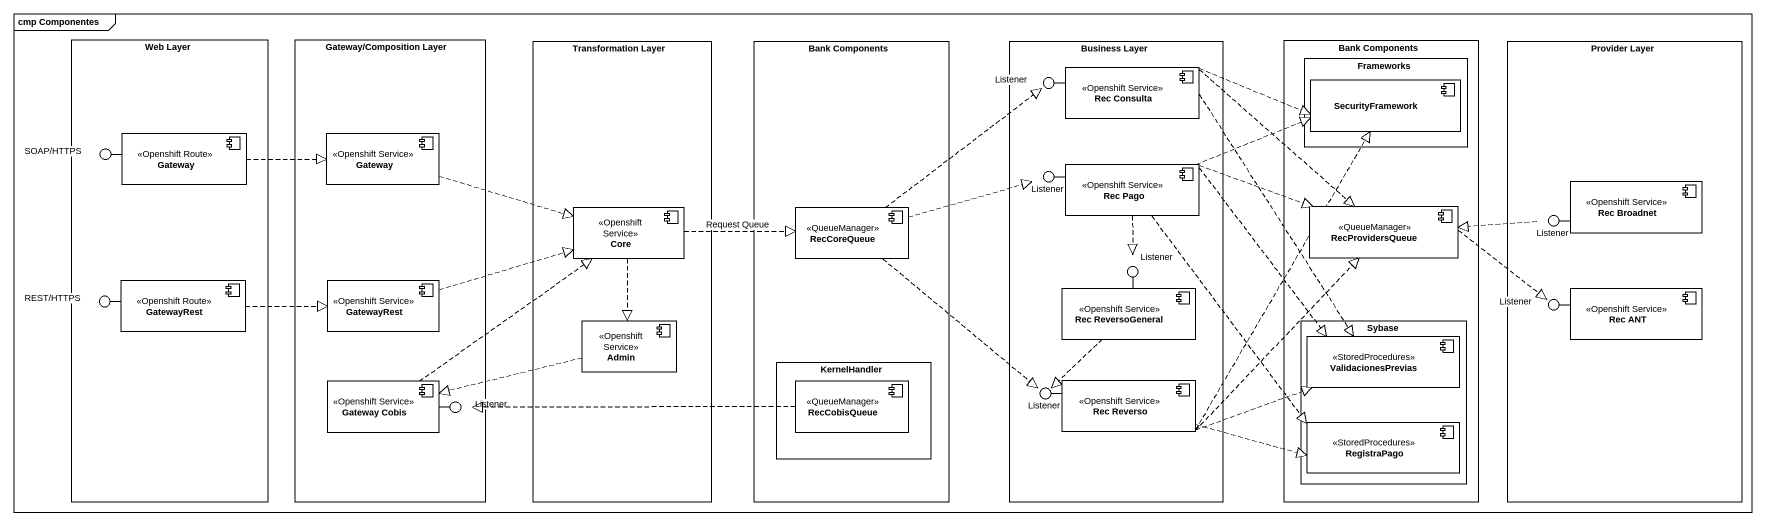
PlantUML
@startuml
mainframe cmp Componentes
rectangle "Web Layer" as Web_Layer {
  component Gateway <<Openshift Route>>
  component GatewayRest <<Openshift Route>>
}
rectangle "Gateway/Composition Layer" as Gateway_Composition_Layer {
  component "Gateway" as Gateway_2 <<Openshift Service>>
  component "GatewayRest" as GatewayRest_2 <<Openshift Service>>
  component "Gateway Cobis" as Gateway_Cobis <<Openshift Service>>
}
rectangle "Transformation Layer" as Transformation_Layer {
  component Core <<Openshift Service>>
  component Admin <<Openshift Service>>
}
rectangle "Bank Components" as Bank_Components {
  component RecCoreQueue <<QueueManager>>
  rectangle KernelHandler {
    component RecCobisQueue <<QueueManager>>
  }
}
rectangle "Business Layer" as Business_Layer {
  component "Rec Consulta" as Rec_Consulta <<Openshift Service>>
  component "Rec Pago" as Rec_Pago <<Openshift Service>>
  component "Rec ReversoGeneral" as Rec_ReversoGeneral <<Openshift Service>>
  component "Rec Reverso" as Rec_Reverso <<Openshift Service>>
}
rectangle "Bank Components" as Bank_Components_2 {
  rectangle Frameworks {
    component SecurityFramework
  }
  component RecProvidersQueue <<QueueManager>>
  rectangle Sybase {
    component ValidacionesPrevias <<StoredProcedures>>
    component RegistraPago <<StoredProcedures>>
  }
}
rectangle "Provider Layer" as Provider_Layer {
  component "Rec Broadnet" as Rec_Broadnet <<Openshift Service>>
  component "Rec ANT" as Rec_ANT <<Openshift Service>>
}
() Listener
() "SOAP/HTTPS" as SOAP_HTTPS
() "Listener" as Listener_2
() "Listener" as Listener_3
() "Listener" as Listener_4
() "REST/HTTPS" as REST_HTTPS
() "Listener" as Listener_5
() "Listener" as Listener_6
() "Listener" as Listener_7
Rec_Consulta -left- Listener
Gateway -left- SOAP_HTTPS
Rec_Pago -left- Listener_2
Rec_Broadnet -left- Listener_3
Rec_ReversoGeneral -up- Listener_4
GatewayRest -left- REST_HTTPS
Rec_ANT -left- Listener_5
Rec_Reverso -left- Listener_6
Gateway_Cobis -right- Listener_7
Rec_Consulta .right.|> SecurityFramework
Rec_Consulta .right.|> RecProvidersQueue
Rec_Consulta ..|> ValidacionesPrevias
Gateway .right.|> Gateway_2
Gateway_2 .right.|> Core
Rec_Pago .right.|> SecurityFramework
Rec_Pago .right.|> RecProvidersQueue
Rec_Pago ..|> Listener_4
Rec_Pago ..|> ValidacionesPrevias
Rec_Pago ..|> RegistraPago
Core .right.|> RecCoreQueue : Request Queue
Core ..|> Admin
RecCoreQueue .up.|> Listener
RecCoreQueue .right.|> Listener_2
RecCoreQueue ..|> Listener_6
RecProvidersQueue .right.|> Listener_5
Listener_3 .left.|> RecProvidersQueue
GatewayRest .right.|> GatewayRest_2
GatewayRest_2 .right.|> Core
Rec_ReversoGeneral ..|> Listener_6
Admin .left.|> Gateway_Cobis
Gateway_Cobis .up.|> Core
RecCobisQueue .left.|> Listener_7
Rec_Reverso .up.|> SecurityFramework
Rec_Reverso .up.|> RecProvidersQueue
Rec_Reverso .right.|> ValidacionesPrevias
Rec_Reverso .right.|> RegistraPago
@enduml
